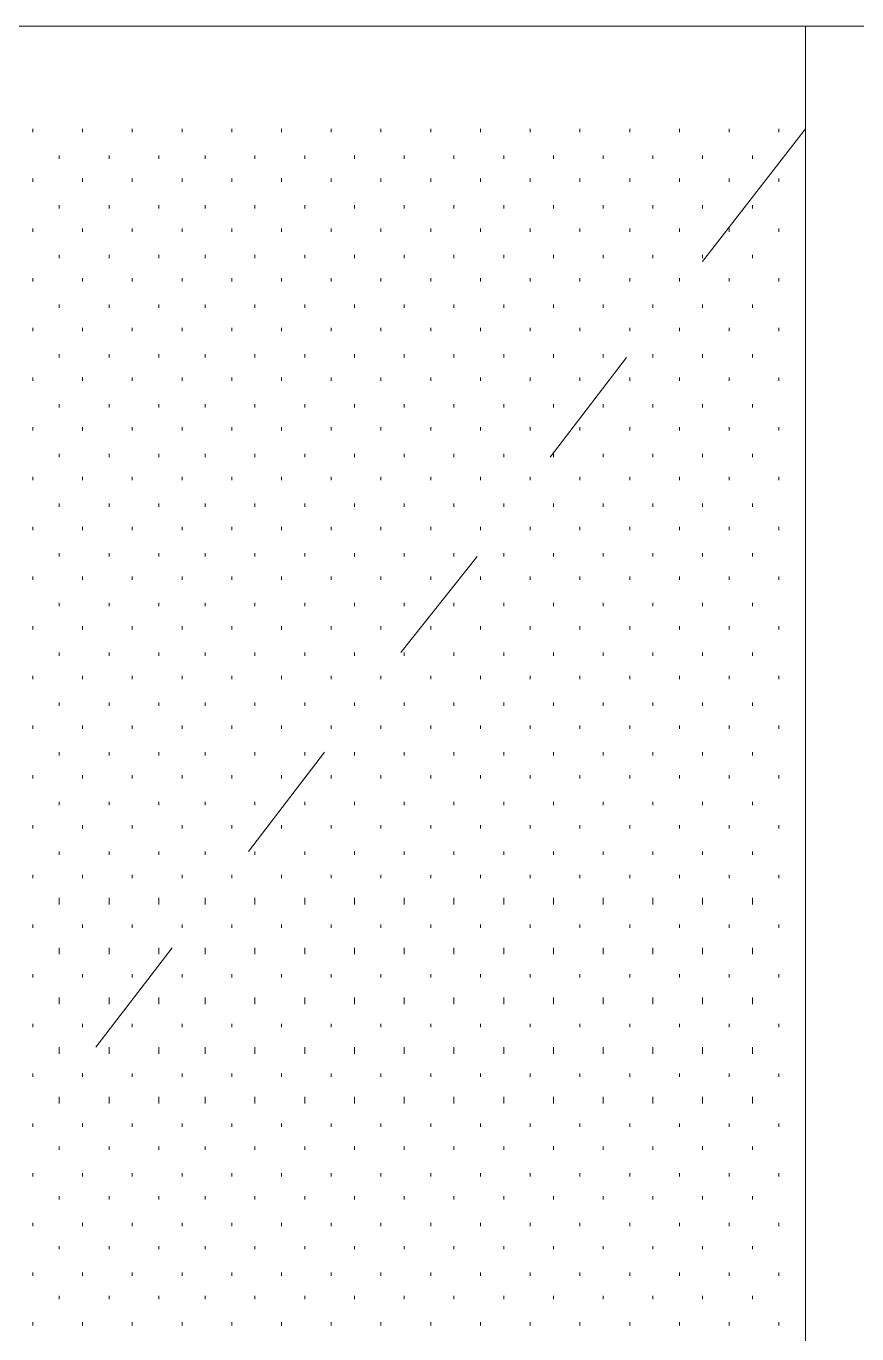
# Model space of a CAD drawing. Header units: inches. Extents: x -6061 to 13621, y -296 to 7483.
# Drawn here: x 12539.36 to 12559.42, y 734.97 to 766.56 of the extents above; entities that cross this region are included whole.
import ezdxf

# ---------------------------------------------------------------- set-up
doc = ezdxf.new("R2010")
doc.units = ezdxf.units.IN
doc.header["$MEASUREMENT"] = 0
doc.layers.get('0').update_dxf_attribs({"linetype": 'CONTINUOUS'})

msp = doc.modelspace()

# ---------------------------------------------------------------- linework, layer by layer
at = {"color": 7, "linetype": 'Continuous', "lineweight": 18, "true_color": 0x000007}
msp.add_line((12519.65709, 766.56433), (12627.4589, 766.56433), dxfattribs=at)
at = {"color": 7, "linetype": 'Continuous', "lineweight": 9, "true_color": 0x000007}
for p, q in [((12558.18062, 766.56433), (12522.1399, 766.56433)), ((12558.18062, 766.56433), (12558.18062, 764.08153)), ((12558.18062, 766.56433), (12560.66343, 766.56433)), ((12558.18062, 766.56433), (12558.18062, 670.53582)), ((12558.18062, 764.08153), (12555.69782, 760.87791)), ((12558.18062, 764.08153), (12558.18062, 670.53582)), ((12553.85574, 758.55528), (12552.01366, 756.15257)), ((12550.25166, 753.74985), (12548.40958, 751.42723)), ((12546.5675, 749.02451), (12544.72542, 746.6218)), ((12542.88334, 744.29917), (12541.04126, 741.89646))]:
    msp.add_line(p, q, dxfattribs=at)
at = {"color": 7, "linetype": 'Continuous', "lineweight": 9, "true_color": 0xffffff}
for p, q in [((12539.51954, 764.00143), (12539.51954, 764.08153)), ((12540.7209, 764.00143), (12540.7209, 764.08153)), ((12541.92225, 764.00143), (12541.92225, 764.08153)), ((12543.12361, 764.00143), (12543.12361, 764.08153)), ((12544.32497, 764.00143), (12544.32497, 764.08153)), ((12545.52633, 764.00143), (12545.52633, 764.08153)), ((12546.72768, 764.00143), (12546.72768, 764.08153)), ((12547.92904, 764.00143), (12547.92904, 764.08153)), ((12549.1304, 764.00143), (12549.1304, 764.08153)), ((12550.33176, 764.00143), (12550.33176, 764.08153)), ((12551.53311, 764.00143), (12551.53311, 764.08153)), ((12552.73447, 764.00143), (12552.73447, 764.08153)), ((12553.93583, 764.00143), (12553.93583, 764.08153)), ((12555.13719, 764.00143), (12555.13719, 764.08153)), ((12556.33854, 764.00143), (12556.33854, 764.08153)), ((12557.5399, 764.00143), (12557.5399, 764.08153)), ((12540.16026, 763.36071), (12540.16026, 763.4408)), ((12541.36162, 763.36071), (12541.36162, 763.4408)), ((12542.56298, 763.36071), (12542.56298, 763.4408)), ((12543.68424, 763.36071), (12543.68424, 763.4408)), ((12544.8856, 763.36071), (12544.8856, 763.4408)), ((12546.08696, 763.36071), (12546.08696, 763.4408)), ((12547.28832, 763.36071), (12547.28832, 763.4408)), ((12548.48967, 763.36071), (12548.48967, 763.4408)), ((12549.69103, 763.36071), (12549.69103, 763.4408)), ((12550.89239, 763.36071), (12550.89239, 763.4408)), ((12552.09375, 763.36071), (12552.09375, 763.4408)), ((12553.2951, 763.36071), (12553.2951, 763.4408)), ((12554.49646, 763.36071), (12554.49646, 763.4408)), ((12555.69782, 763.36071), (12555.69782, 763.4408)), ((12556.89918, 763.36071), (12556.89918, 763.4408)), ((12539.51954, 762.80008), (12539.51954, 762.88017)), ((12540.7209, 762.80008), (12540.7209, 762.88017)), ((12541.92225, 762.80008), (12541.92225, 762.88017)), ((12543.12361, 762.80008), (12543.12361, 762.88017)), ((12544.32497, 762.80008), (12544.32497, 762.88017)), ((12545.52633, 762.80008), (12545.52633, 762.88017)), ((12546.72768, 762.80008), (12546.72768, 762.88017)), ((12547.92904, 762.80008), (12547.92904, 762.88017)), ((12549.1304, 762.80008), (12549.1304, 762.88017)), ((12550.33176, 762.80008), (12550.33176, 762.88017)), ((12551.53311, 762.80008), (12551.53311, 762.88017)), ((12552.73447, 762.80008), (12552.73447, 762.88017)), ((12553.93583, 762.80008), (12553.93583, 762.88017)), ((12555.13719, 762.80008), (12555.13719, 762.88017)), ((12556.33854, 762.80008), (12556.33854, 762.88017)), ((12557.5399, 762.80008), (12557.5399, 762.88017)), ((12540.16026, 762.15935), (12540.16026, 762.23944)), ((12541.36162, 762.15935), (12541.36162, 762.23944)), ((12542.56298, 762.15935), (12542.56298, 762.23944)), ((12543.68424, 762.15935), (12543.68424, 762.23944)), ((12544.8856, 762.15935), (12544.8856, 762.23944)), ((12546.08696, 762.15935), (12546.08696, 762.23944)), ((12547.28832, 762.15935), (12547.28832, 762.23944)), ((12548.48967, 762.15935), (12548.48967, 762.23944)), ((12549.69103, 762.15935), (12549.69103, 762.23944)), ((12550.89239, 762.15935), (12550.89239, 762.23944)), ((12552.09375, 762.15935), (12552.09375, 762.23944)), ((12553.2951, 762.15935), (12553.2951, 762.23944)), ((12554.49646, 762.15935), (12554.49646, 762.23944)), ((12555.69782, 762.15935), (12555.69782, 762.23944)), ((12556.89918, 762.15935), (12556.89918, 762.23944)), ((12539.51954, 761.59872), (12539.51954, 761.67881)), ((12540.7209, 761.59872), (12540.7209, 761.67881)), ((12541.92225, 761.59872), (12541.92225, 761.67881)), ((12543.12361, 761.59872), (12543.12361, 761.67881)), ((12544.32497, 761.59872), (12544.32497, 761.67881)), ((12545.52633, 761.59872), (12545.52633, 761.67881)), ((12546.72768, 761.59872), (12546.72768, 761.67881)), ((12547.92904, 761.59872), (12547.92904, 761.67881)), ((12549.1304, 761.59872), (12549.1304, 761.67881)), ((12550.33176, 761.59872), (12550.33176, 761.67881)), ((12551.53311, 761.59872), (12551.53311, 761.67881)), ((12552.73447, 761.59872), (12552.73447, 761.67881)), ((12553.93583, 761.59872), (12553.93583, 761.67881)), ((12555.13719, 761.59872), (12555.13719, 761.67881)), ((12556.33854, 761.59872), (12556.33854, 761.67881)), ((12557.5399, 761.59872), (12557.5399, 761.67881)), ((12540.16026, 760.958), (12540.16026, 761.03809)), ((12541.36162, 760.958), (12541.36162, 761.03809)), ((12542.56298, 760.958), (12542.56298, 761.03809)), ((12543.68424, 760.958), (12543.68424, 761.03809)), ((12544.8856, 760.958), (12544.8856, 761.03809)), ((12546.08696, 760.958), (12546.08696, 761.03809)), ((12547.28832, 760.958), (12547.28832, 761.03809)), ((12548.48967, 760.958), (12548.48967, 761.03809)), ((12549.69103, 760.958), (12549.69103, 761.03809)), ((12550.89239, 760.958), (12550.89239, 761.03809)), ((12552.09375, 760.958), (12552.09375, 761.03809)), ((12553.2951, 760.958), (12553.2951, 761.03809)), ((12554.49646, 760.958), (12554.49646, 761.03809)), ((12555.69782, 760.958), (12555.69782, 761.03809)), ((12556.89918, 760.958), (12556.89918, 761.03809)), ((12539.51954, 760.39736), (12539.51954, 760.47745)), ((12540.7209, 760.39736), (12540.7209, 760.47745)), ((12541.92225, 760.39736), (12541.92225, 760.47745)), ((12543.12361, 760.39736), (12543.12361, 760.47745)), ((12544.32497, 760.39736), (12544.32497, 760.47745)), ((12545.52633, 760.39736), (12545.52633, 760.47745)), ((12546.72768, 760.39736), (12546.72768, 760.47745)), ((12547.92904, 760.39736), (12547.92904, 760.47745)), ((12549.1304, 760.39736), (12549.1304, 760.47745)), ((12550.33176, 760.39736), (12550.33176, 760.47745)), ((12551.53311, 760.39736), (12551.53311, 760.47745)), ((12552.73447, 760.39736), (12552.73447, 760.47745)), ((12553.93583, 760.39736), (12553.93583, 760.47745)), ((12555.13719, 760.39736), (12555.13719, 760.47745)), ((12556.33854, 760.39736), (12556.33854, 760.47745)), ((12557.5399, 760.39736), (12557.5399, 760.47745)), ((12540.16026, 759.75664), (12540.16026, 759.83673)), ((12541.36162, 759.75664), (12541.36162, 759.83673)), ((12542.56298, 759.75664), (12542.56298, 759.83673)), ((12543.68424, 759.75664), (12543.68424, 759.83673)), ((12544.8856, 759.75664), (12544.8856, 759.83673)), ((12546.08696, 759.75664), (12546.08696, 759.83673)), ((12547.28832, 759.75664), (12547.28832, 759.83673)), ((12548.48967, 759.75664), (12548.48967, 759.83673)), ((12549.69103, 759.75664), (12549.69103, 759.83673)), ((12550.89239, 759.75664), (12550.89239, 759.83673)), ((12552.09375, 759.75664), (12552.09375, 759.83673)), ((12553.2951, 759.75664), (12553.2951, 759.83673)), ((12554.49646, 759.75664), (12554.49646, 759.83673)), ((12555.69782, 759.75664), (12555.69782, 759.83673)), ((12556.89918, 759.75664), (12556.89918, 759.83673)), ((12539.51954, 759.19601), (12539.51954, 759.2761)), ((12540.7209, 759.19601), (12540.7209, 759.2761)), ((12541.92225, 759.19601), (12541.92225, 759.2761)), ((12543.12361, 759.19601), (12543.12361, 759.2761)), ((12544.32497, 759.19601), (12544.32497, 759.2761)), ((12545.52633, 759.19601), (12545.52633, 759.2761)), ((12546.72768, 759.19601), (12546.72768, 759.2761)), ((12547.92904, 759.19601), (12547.92904, 759.2761)), ((12549.1304, 759.19601), (12549.1304, 759.2761)), ((12550.33176, 759.19601), (12550.33176, 759.2761)), ((12551.53311, 759.19601), (12551.53311, 759.2761)), ((12552.73447, 759.19601), (12552.73447, 759.2761)), ((12553.93583, 759.19601), (12553.93583, 759.2761)), ((12555.13719, 759.19601), (12555.13719, 759.2761)), ((12556.33854, 759.19601), (12556.33854, 759.2761)), ((12557.5399, 759.19601), (12557.5399, 759.2761)), ((12540.16026, 758.55528), (12540.16026, 758.63537)), ((12541.36162, 758.55528), (12541.36162, 758.63537)), ((12542.56298, 758.55528), (12542.56298, 758.63537)), ((12543.68424, 758.55528), (12543.68424, 758.63537)), ((12544.8856, 758.55528), (12544.8856, 758.63537)), ((12546.08696, 758.55528), (12546.08696, 758.63537)), ((12547.28832, 758.55528), (12547.28832, 758.63537)), ((12548.48967, 758.55528), (12548.48967, 758.63537)), ((12549.69103, 758.55528), (12549.69103, 758.63537)), ((12550.89239, 758.55528), (12550.89239, 758.63537)), ((12552.09375, 758.55528), (12552.09375, 758.63537)), ((12553.2951, 758.55528), (12553.2951, 758.63537)), ((12554.49646, 758.55528), (12554.49646, 758.63537)), ((12555.69782, 758.55528), (12555.69782, 758.63537)), ((12556.89918, 758.55528), (12556.89918, 758.63537)), ((12539.51954, 757.99465), (12539.51954, 758.07474)), ((12540.7209, 757.99465), (12540.7209, 758.07474)), ((12541.92225, 757.99465), (12541.92225, 758.07474)), ((12543.12361, 757.99465), (12543.12361, 758.07474)), ((12544.32497, 757.99465), (12544.32497, 758.07474)), ((12545.52633, 757.99465), (12545.52633, 758.07474)), ((12546.72768, 757.99465), (12546.72768, 758.07474)), ((12547.92904, 757.99465), (12547.92904, 758.07474)), ((12549.1304, 757.99465), (12549.1304, 758.07474)), ((12550.33176, 757.99465), (12550.33176, 758.07474)), ((12551.53311, 757.99465), (12551.53311, 758.07474)), ((12552.73447, 757.99465), (12552.73447, 758.07474)), ((12553.93583, 757.99465), (12553.93583, 758.07474)), ((12555.13719, 757.99465), (12555.13719, 758.07474)), ((12556.33854, 757.99465), (12556.33854, 758.07474)), ((12557.5399, 757.99465), (12557.5399, 758.07474)), ((12540.16026, 757.35392), (12540.16026, 757.43401)), ((12541.36162, 757.35392), (12541.36162, 757.43401)), ((12542.56298, 757.35392), (12542.56298, 757.43401)), ((12543.68424, 757.35392), (12543.68424, 757.43401)), ((12544.8856, 757.35392), (12544.8856, 757.43401)), ((12546.08696, 757.35392), (12546.08696, 757.43401)), ((12547.28832, 757.35392), (12547.28832, 757.43401)), ((12548.48967, 757.35392), (12548.48967, 757.43401)), ((12549.69103, 757.35392), (12549.69103, 757.43401)), ((12550.89239, 757.35392), (12550.89239, 757.43401)), ((12552.09375, 757.35392), (12552.09375, 757.43401)), ((12553.2951, 757.35392), (12553.2951, 757.43401)), ((12554.49646, 757.35392), (12554.49646, 757.43401)), ((12555.69782, 757.35392), (12555.69782, 757.43401)), ((12556.89918, 757.35392), (12556.89918, 757.43401)), ((12539.51954, 756.79329), (12539.51954, 756.87338)), ((12540.7209, 756.79329), (12540.7209, 756.87338)), ((12541.92225, 756.79329), (12541.92225, 756.87338)), ((12543.12361, 756.79329), (12543.12361, 756.87338)), ((12544.32497, 756.79329), (12544.32497, 756.87338)), ((12545.52633, 756.79329), (12545.52633, 756.87338)), ((12546.72768, 756.79329), (12546.72768, 756.87338)), ((12547.92904, 756.79329), (12547.92904, 756.87338)), ((12549.1304, 756.79329), (12549.1304, 756.87338)), ((12550.33176, 756.79329), (12550.33176, 756.87338)), ((12551.53311, 756.79329), (12551.53311, 756.87338)), ((12552.73447, 756.79329), (12552.73447, 756.87338)), ((12553.93583, 756.79329), (12553.93583, 756.87338)), ((12555.13719, 756.79329), (12555.13719, 756.87338)), ((12556.33854, 756.79329), (12556.33854, 756.87338)), ((12557.5399, 756.79329), (12557.5399, 756.87338)), ((12540.16026, 756.15257), (12540.16026, 756.23266)), ((12541.36162, 756.15257), (12541.36162, 756.23266)), ((12542.56298, 756.15257), (12542.56298, 756.23266)), ((12543.68424, 756.15257), (12543.68424, 756.23266)), ((12544.8856, 756.15257), (12544.8856, 756.23266)), ((12546.08696, 756.15257), (12546.08696, 756.23266)), ((12547.28832, 756.15257), (12547.28832, 756.23266)), ((12548.48967, 756.15257), (12548.48967, 756.23266)), ((12549.69103, 756.15257), (12549.69103, 756.23266)), ((12550.89239, 756.15257), (12550.89239, 756.23266)), ((12552.09375, 756.15257), (12552.09375, 756.23266)), ((12553.2951, 756.15257), (12553.2951, 756.23266)), ((12554.49646, 756.15257), (12554.49646, 756.23266)), ((12555.69782, 756.15257), (12555.69782, 756.23266)), ((12556.89918, 756.15257), (12556.89918, 756.23266)), ((12539.51954, 755.59193), (12539.51954, 755.67202)), ((12540.7209, 755.59193), (12540.7209, 755.67202)), ((12541.92225, 755.59193), (12541.92225, 755.67202)), ((12543.12361, 755.59193), (12543.12361, 755.67202)), ((12544.32497, 755.59193), (12544.32497, 755.67202)), ((12545.52633, 755.59193), (12545.52633, 755.67202)), ((12546.72768, 755.59193), (12546.72768, 755.67202)), ((12547.92904, 755.59193), (12547.92904, 755.67202)), ((12549.1304, 755.59193), (12549.1304, 755.67202)), ((12550.33176, 755.59193), (12550.33176, 755.67202)), ((12551.53311, 755.59193), (12551.53311, 755.67202)), ((12552.73447, 755.59193), (12552.73447, 755.67202)), ((12553.93583, 755.59193), (12553.93583, 755.67202)), ((12555.13719, 755.59193), (12555.13719, 755.67202)), ((12556.33854, 755.59193), (12556.33854, 755.67202)), ((12557.5399, 755.59193), (12557.5399, 755.67202)), ((12540.16026, 754.95121), (12540.16026, 755.0313)), ((12541.36162, 754.95121), (12541.36162, 755.0313)), ((12542.56298, 754.95121), (12542.56298, 755.0313)), ((12543.68424, 754.95121), (12543.68424, 755.0313)), ((12544.8856, 754.95121), (12544.8856, 755.0313)), ((12546.08696, 754.95121), (12546.08696, 755.0313)), ((12547.28832, 754.95121), (12547.28832, 755.0313)), ((12548.48967, 754.95121), (12548.48967, 755.0313)), ((12549.69103, 754.95121), (12549.69103, 755.0313)), ((12550.89239, 754.95121), (12550.89239, 755.0313)), ((12552.09375, 754.95121), (12552.09375, 755.0313)), ((12553.2951, 754.95121), (12553.2951, 755.0313)), ((12554.49646, 754.95121), (12554.49646, 755.0313)), ((12555.69782, 754.95121), (12555.69782, 755.0313)), ((12556.89918, 754.95121), (12556.89918, 755.0313)), ((12539.51954, 754.39058), (12539.51954, 754.47067)), ((12540.7209, 754.39058), (12540.7209, 754.47067)), ((12541.92225, 754.39058), (12541.92225, 754.47067)), ((12543.12361, 754.39058), (12543.12361, 754.47067)), ((12544.32497, 754.39058), (12544.32497, 754.47067)), ((12545.52633, 754.39058), (12545.52633, 754.47067)), ((12546.72768, 754.39058), (12546.72768, 754.47067)), ((12547.92904, 754.39058), (12547.92904, 754.47067)), ((12549.1304, 754.39058), (12549.1304, 754.47067)), ((12550.33176, 754.39058), (12550.33176, 754.47067)), ((12551.53311, 754.39058), (12551.53311, 754.47067)), ((12552.73447, 754.39058), (12552.73447, 754.47067)), ((12553.93583, 754.39058), (12553.93583, 754.47067)), ((12555.13719, 754.39058), (12555.13719, 754.47067)), ((12556.33854, 754.39058), (12556.33854, 754.47067)), ((12557.5399, 754.39058), (12557.5399, 754.47067)), ((12540.16026, 753.74985), (12540.16026, 753.82994)), ((12541.36162, 753.74985), (12541.36162, 753.82994)), ((12542.56298, 753.74985), (12542.56298, 753.82994)), ((12543.68424, 753.74985), (12543.68424, 753.82994)), ((12544.8856, 753.74985), (12544.8856, 753.82994)), ((12546.08696, 753.74985), (12546.08696, 753.82994)), ((12547.28832, 753.74985), (12547.28832, 753.82994)), ((12548.48967, 753.74985), (12548.48967, 753.82994)), ((12549.69103, 753.74985), (12549.69103, 753.82994)), ((12550.89239, 753.74985), (12550.89239, 753.82994)), ((12552.09375, 753.74985), (12552.09375, 753.82994)), ((12553.2951, 753.74985), (12553.2951, 753.82994)), ((12554.49646, 753.74985), (12554.49646, 753.82994)), ((12555.69782, 753.74985), (12555.69782, 753.82994)), ((12556.89918, 753.74985), (12556.89918, 753.82994)), ((12539.51954, 753.18922), (12539.51954, 753.26931)), ((12540.7209, 753.18922), (12540.7209, 753.26931)), ((12541.92225, 753.18922), (12541.92225, 753.26931)), ((12543.12361, 753.18922), (12543.12361, 753.26931)), ((12544.32497, 753.18922), (12544.32497, 753.26931)), ((12545.52633, 753.18922), (12545.52633, 753.26931)), ((12546.72768, 753.18922), (12546.72768, 753.26931)), ((12547.92904, 753.18922), (12547.92904, 753.26931)), ((12549.1304, 753.18922), (12549.1304, 753.26931)), ((12550.33176, 753.18922), (12550.33176, 753.26931)), ((12551.53311, 753.18922), (12551.53311, 753.26931)), ((12552.73447, 753.18922), (12552.73447, 753.26931)), ((12553.93583, 753.18922), (12553.93583, 753.26931)), ((12555.13719, 753.18922), (12555.13719, 753.26931)), ((12556.33854, 753.18922), (12556.33854, 753.26931)), ((12557.5399, 753.18922), (12557.5399, 753.26931)), ((12540.16026, 752.54849), (12540.16026, 752.62858)), ((12541.36162, 752.54849), (12541.36162, 752.62858)), ((12542.56298, 752.54849), (12542.56298, 752.62858)), ((12543.68424, 752.54849), (12543.68424, 752.62858)), ((12544.8856, 752.54849), (12544.8856, 752.62858)), ((12546.08696, 752.54849), (12546.08696, 752.62858)), ((12547.28832, 752.54849), (12547.28832, 752.62858)), ((12548.48967, 752.54849), (12548.48967, 752.62858)), ((12549.69103, 752.54849), (12549.69103, 752.62858)), ((12550.89239, 752.54849), (12550.89239, 752.62858)), ((12552.09375, 752.54849), (12552.09375, 752.62858)), ((12553.2951, 752.54849), (12553.2951, 752.62858)), ((12554.49646, 752.54849), (12554.49646, 752.62858)), ((12555.69782, 752.54849), (12555.69782, 752.62858)), ((12556.89918, 752.54849), (12556.89918, 752.62858)), ((12539.51954, 751.98786), (12539.51954, 752.06795)), ((12540.7209, 751.98786), (12540.7209, 752.06795)), ((12541.92225, 751.98786), (12541.92225, 752.06795)), ((12543.12361, 751.98786), (12543.12361, 752.06795)), ((12544.32497, 751.98786), (12544.32497, 752.06795)), ((12545.52633, 751.98786), (12545.52633, 752.06795)), ((12546.72768, 751.98786), (12546.72768, 752.06795)), ((12547.92904, 751.98786), (12547.92904, 752.06795)), ((12549.1304, 751.98786), (12549.1304, 752.06795)), ((12550.33176, 751.98786), (12550.33176, 752.06795)), ((12551.53311, 751.98786), (12551.53311, 752.06795)), ((12552.73447, 751.98786), (12552.73447, 752.06795)), ((12553.93583, 751.98786), (12553.93583, 752.06795)), ((12555.13719, 751.98786), (12555.13719, 752.06795)), ((12556.33854, 751.98786), (12556.33854, 752.06795)), ((12557.5399, 751.98786), (12557.5399, 752.06795)), ((12540.16026, 751.34714), (12540.16026, 751.42723)), ((12541.36162, 751.34714), (12541.36162, 751.42723)), ((12542.56298, 751.34714), (12542.56298, 751.42723)), ((12543.68424, 751.34714), (12543.68424, 751.42723)), ((12544.8856, 751.34714), (12544.8856, 751.42723)), ((12546.08696, 751.34714), (12546.08696, 751.42723)), ((12547.28832, 751.34714), (12547.28832, 751.42723)), ((12548.48967, 751.34714), (12548.48967, 751.42723)), ((12549.69103, 751.34714), (12549.69103, 751.42723)), ((12550.89239, 751.34714), (12550.89239, 751.42723)), ((12552.09375, 751.34714), (12552.09375, 751.42723)), ((12553.2951, 751.34714), (12553.2951, 751.42723)), ((12554.49646, 751.34714), (12554.49646, 751.42723)), ((12555.69782, 751.34714), (12555.69782, 751.42723)), ((12556.89918, 751.34714), (12556.89918, 751.42723)), ((12539.51954, 750.7865), (12539.51954, 750.86659)), ((12540.7209, 750.7865), (12540.7209, 750.86659)), ((12541.92225, 750.7865), (12541.92225, 750.86659)), ((12543.12361, 750.7865), (12543.12361, 750.86659)), ((12544.32497, 750.7865), (12544.32497, 750.86659)), ((12545.52633, 750.7865), (12545.52633, 750.86659)), ((12546.72768, 750.7865), (12546.72768, 750.86659)), ((12547.92904, 750.7865), (12547.92904, 750.86659)), ((12549.1304, 750.7865), (12549.1304, 750.86659)), ((12550.33176, 750.7865), (12550.33176, 750.86659)), ((12551.53311, 750.7865), (12551.53311, 750.86659)), ((12552.73447, 750.7865), (12552.73447, 750.86659)), ((12553.93583, 750.7865), (12553.93583, 750.86659)), ((12555.13719, 750.7865), (12555.13719, 750.86659)), ((12556.33854, 750.7865), (12556.33854, 750.86659)), ((12557.5399, 750.7865), (12557.5399, 750.86659)), ((12540.16026, 750.14578), (12540.16026, 750.22587)), ((12541.36162, 750.14578), (12541.36162, 750.22587)), ((12542.56298, 750.14578), (12542.56298, 750.22587)), ((12543.68424, 750.14578), (12543.68424, 750.22587)), ((12544.8856, 750.14578), (12544.8856, 750.22587)), ((12546.08696, 750.14578), (12546.08696, 750.22587)), ((12547.28832, 750.14578), (12547.28832, 750.22587)), ((12548.48967, 750.14578), (12548.48967, 750.22587)), ((12549.69103, 750.14578), (12549.69103, 750.22587)), ((12550.89239, 750.14578), (12550.89239, 750.22587)), ((12552.09375, 750.14578), (12552.09375, 750.22587)), ((12553.2951, 750.14578), (12553.2951, 750.22587)), ((12554.49646, 750.14578), (12554.49646, 750.22587)), ((12555.69782, 750.14578), (12555.69782, 750.22587)), ((12556.89918, 750.14578), (12556.89918, 750.22587)), ((12539.51954, 749.58515), (12539.51954, 749.66524)), ((12540.7209, 749.58515), (12540.7209, 749.66524)), ((12541.92225, 749.58515), (12541.92225, 749.66524)), ((12543.12361, 749.58515), (12543.12361, 749.66524)), ((12544.32497, 749.58515), (12544.32497, 749.66524)), ((12545.52633, 749.58515), (12545.52633, 749.66524)), ((12546.72768, 749.58515), (12546.72768, 749.66524)), ((12547.92904, 749.58515), (12547.92904, 749.66524)), ((12549.1304, 749.58515), (12549.1304, 749.66524)), ((12550.33176, 749.58515), (12550.33176, 749.66524)), ((12551.53311, 749.58515), (12551.53311, 749.66524)), ((12552.73447, 749.58515), (12552.73447, 749.66524)), ((12553.93583, 749.58515), (12553.93583, 749.66524)), ((12555.13719, 749.58515), (12555.13719, 749.66524)), ((12556.33854, 749.58515), (12556.33854, 749.66524)), ((12557.5399, 749.58515), (12557.5399, 749.66524)), ((12540.16026, 748.94442), (12540.16026, 749.02451)), ((12541.36162, 748.94442), (12541.36162, 749.02451)), ((12542.56298, 748.94442), (12542.56298, 749.02451)), ((12543.68424, 748.94442), (12543.68424, 749.02451)), ((12544.8856, 748.94442), (12544.8856, 749.02451)), ((12546.08696, 748.94442), (12546.08696, 749.02451)), ((12547.28832, 748.94442), (12547.28832, 749.02451)), ((12548.48967, 748.94442), (12548.48967, 749.02451)), ((12549.69103, 748.94442), (12549.69103, 749.02451)), ((12550.89239, 748.94442), (12550.89239, 749.02451)), ((12552.09375, 748.94442), (12552.09375, 749.02451)), ((12553.2951, 748.94442), (12553.2951, 749.02451)), ((12554.49646, 748.94442), (12554.49646, 749.02451)), ((12555.69782, 748.94442), (12555.69782, 749.02451)), ((12556.89918, 748.94442), (12556.89918, 749.02451)), ((12539.51954, 748.38379), (12539.51954, 748.46388)), ((12540.7209, 748.38379), (12540.7209, 748.46388)), ((12541.92225, 748.38379), (12541.92225, 748.46388)), ((12543.12361, 748.38379), (12543.12361, 748.46388)), ((12544.32497, 748.38379), (12544.32497, 748.46388)), ((12545.52633, 748.38379), (12545.52633, 748.46388)), ((12546.72768, 748.38379), (12546.72768, 748.46388)), ((12547.92904, 748.38379), (12547.92904, 748.46388)), ((12549.1304, 748.38379), (12549.1304, 748.46388)), ((12550.33176, 748.38379), (12550.33176, 748.46388)), ((12551.53311, 748.38379), (12551.53311, 748.46388)), ((12552.73447, 748.38379), (12552.73447, 748.46388)), ((12553.93583, 748.38379), (12553.93583, 748.46388)), ((12555.13719, 748.38379), (12555.13719, 748.46388)), ((12556.33854, 748.38379), (12556.33854, 748.46388)), ((12557.5399, 748.38379), (12557.5399, 748.46388)), ((12540.16026, 747.74306), (12540.16026, 747.82315)), ((12541.36162, 747.74306), (12541.36162, 747.82315)), ((12542.56298, 747.74306), (12542.56298, 747.82315)), ((12543.68424, 747.74306), (12543.68424, 747.82315)), ((12544.8856, 747.74306), (12544.8856, 747.82315)), ((12546.08696, 747.74306), (12546.08696, 747.82315)), ((12547.28832, 747.74306), (12547.28832, 747.82315)), ((12548.48967, 747.74306), (12548.48967, 747.82315)), ((12549.69103, 747.74306), (12549.69103, 747.82315)), ((12550.89239, 747.74306), (12550.89239, 747.82315)), ((12552.09375, 747.74306), (12552.09375, 747.82315)), ((12553.2951, 747.74306), (12553.2951, 747.82315)), ((12554.49646, 747.74306), (12554.49646, 747.82315)), ((12555.69782, 747.74306), (12555.69782, 747.82315)), ((12556.89918, 747.74306), (12556.89918, 747.82315)), ((12539.51954, 747.18243), (12539.51954, 747.26252)), ((12540.7209, 747.18243), (12540.7209, 747.26252)), ((12541.92225, 747.18243), (12541.92225, 747.26252)), ((12543.12361, 747.18243), (12543.12361, 747.26252)), ((12544.32497, 747.18243), (12544.32497, 747.26252)), ((12545.52633, 747.18243), (12545.52633, 747.26252)), ((12546.72768, 747.18243), (12546.72768, 747.26252)), ((12547.92904, 747.18243), (12547.92904, 747.26252)), ((12549.1304, 747.18243), (12549.1304, 747.26252)), ((12550.33176, 747.18243), (12550.33176, 747.26252)), ((12551.53311, 747.18243), (12551.53311, 747.26252)), ((12552.73447, 747.18243), (12552.73447, 747.26252)), ((12553.93583, 747.18243), (12553.93583, 747.26252)), ((12555.13719, 747.18243), (12555.13719, 747.26252)), ((12556.33854, 747.18243), (12556.33854, 747.26252)), ((12557.5399, 747.18243), (12557.5399, 747.26252)), ((12540.16026, 746.54171), (12540.16026, 746.6218)), ((12541.36162, 746.54171), (12541.36162, 746.6218)), ((12542.56298, 746.54171), (12542.56298, 746.6218)), ((12543.68424, 746.54171), (12543.68424, 746.6218)), ((12544.8856, 746.54171), (12544.8856, 746.6218)), ((12546.08696, 746.54171), (12546.08696, 746.6218)), ((12547.28832, 746.54171), (12547.28832, 746.6218)), ((12548.48967, 746.54171), (12548.48967, 746.6218)), ((12549.69103, 746.54171), (12549.69103, 746.6218)), ((12550.89239, 746.54171), (12550.89239, 746.6218)), ((12552.09375, 746.54171), (12552.09375, 746.6218)), ((12553.2951, 746.54171), (12553.2951, 746.6218)), ((12554.49646, 746.54171), (12554.49646, 746.6218)), ((12555.69782, 746.54171), (12555.69782, 746.6218)), ((12556.89918, 746.54171), (12556.89918, 746.6218)), ((12539.51954, 745.98107), (12539.51954, 746.06116)), ((12540.7209, 745.98107), (12540.7209, 746.06116)), ((12541.92225, 745.98107), (12541.92225, 746.06116)), ((12543.12361, 745.98107), (12543.12361, 746.06116)), ((12544.32497, 745.98107), (12544.32497, 746.06116)), ((12545.52633, 745.98107), (12545.52633, 746.06116)), ((12546.72768, 745.98107), (12546.72768, 746.06116)), ((12547.92904, 745.98107), (12547.92904, 746.06116)), ((12549.1304, 745.98107), (12549.1304, 746.06116)), ((12550.33176, 745.98107), (12550.33176, 746.06116)), ((12551.53311, 745.98107), (12551.53311, 746.06116)), ((12552.73447, 745.98107), (12552.73447, 746.06116)), ((12553.93583, 745.98107), (12553.93583, 746.06116)), ((12555.13719, 745.98107), (12555.13719, 746.06116)), ((12556.33854, 745.98107), (12556.33854, 746.06116)), ((12557.5399, 745.98107), (12557.5399, 746.06116)), ((12540.16026, 745.34035), (12540.16026, 745.50053)), ((12541.36162, 745.34035), (12541.36162, 745.50053)), ((12542.56298, 745.34035), (12542.56298, 745.50053)), ((12543.68424, 745.34035), (12543.68424, 745.50053)), ((12544.8856, 745.34035), (12544.8856, 745.50053)), ((12546.08696, 745.34035), (12546.08696, 745.50053)), ((12547.28832, 745.34035), (12547.28832, 745.50053)), ((12548.48967, 745.34035), (12548.48967, 745.50053)), ((12549.69103, 745.34035), (12549.69103, 745.50053)), ((12550.89239, 745.34035), (12550.89239, 745.50053)), ((12552.09375, 745.34035), (12552.09375, 745.50053)), ((12553.2951, 745.34035), (12553.2951, 745.50053)), ((12554.49646, 745.34035), (12554.49646, 745.50053)), ((12555.69782, 745.34035), (12555.69782, 745.50053)), ((12556.89918, 745.34035), (12556.89918, 745.50053)), ((12539.51954, 744.77972), (12539.51954, 744.85981)), ((12540.7209, 744.77972), (12540.7209, 744.85981)), ((12541.92225, 744.77972), (12541.92225, 744.85981)), ((12543.12361, 744.77972), (12543.12361, 744.85981)), ((12544.32497, 744.77972), (12544.32497, 744.85981)), ((12545.52633, 744.77972), (12545.52633, 744.85981)), ((12546.72768, 744.77972), (12546.72768, 744.85981)), ((12547.92904, 744.77972), (12547.92904, 744.85981)), ((12549.1304, 744.77972), (12549.1304, 744.85981)), ((12550.33176, 744.77972), (12550.33176, 744.85981)), ((12551.53311, 744.77972), (12551.53311, 744.85981)), ((12552.73447, 744.77972), (12552.73447, 744.85981)), ((12553.93583, 744.77972), (12553.93583, 744.85981)), ((12555.13719, 744.77972), (12555.13719, 744.85981)), ((12556.33854, 744.77972), (12556.33854, 744.85981)), ((12557.5399, 744.77972), (12557.5399, 744.85981)), ((12540.16026, 744.13899), (12540.16026, 744.29917)), ((12541.36162, 744.13899), (12541.36162, 744.29917)), ((12542.56298, 744.13899), (12542.56298, 744.29917)), ((12543.68424, 744.13899), (12543.68424, 744.29917)), ((12544.8856, 744.13899), (12544.8856, 744.29917)), ((12546.08696, 744.13899), (12546.08696, 744.29917)), ((12547.28832, 744.13899), (12547.28832, 744.29917)), ((12548.48967, 744.13899), (12548.48967, 744.29917)), ((12549.69103, 744.13899), (12549.69103, 744.29917)), ((12550.89239, 744.13899), (12550.89239, 744.29917)), ((12552.09375, 744.13899), (12552.09375, 744.29917)), ((12553.2951, 744.13899), (12553.2951, 744.29917)), ((12554.49646, 744.13899), (12554.49646, 744.29917)), ((12555.69782, 744.13899), (12555.69782, 744.29917)), ((12556.89918, 744.13899), (12556.89918, 744.29917)), ((12539.51954, 743.57836), (12539.51954, 743.65845)), ((12540.7209, 743.57836), (12540.7209, 743.65845)), ((12541.92225, 743.57836), (12541.92225, 743.65845)), ((12543.12361, 743.57836), (12543.12361, 743.65845)), ((12544.32497, 743.57836), (12544.32497, 743.65845)), ((12545.52633, 743.57836), (12545.52633, 743.65845)), ((12546.72768, 743.57836), (12546.72768, 743.65845)), ((12547.92904, 743.57836), (12547.92904, 743.65845)), ((12549.1304, 743.57836), (12549.1304, 743.65845)), ((12550.33176, 743.57836), (12550.33176, 743.65845)), ((12551.53311, 743.57836), (12551.53311, 743.65845)), ((12552.73447, 743.57836), (12552.73447, 743.65845)), ((12553.93583, 743.57836), (12553.93583, 743.65845)), ((12555.13719, 743.57836), (12555.13719, 743.65845)), ((12556.33854, 743.57836), (12556.33854, 743.65845)), ((12557.5399, 743.57836), (12557.5399, 743.65845)), ((12540.16026, 742.93763), (12540.16026, 743.09781)), ((12541.36162, 742.93763), (12541.36162, 743.09781)), ((12542.56298, 742.93763), (12542.56298, 743.09781)), ((12543.68424, 742.93763), (12543.68424, 743.09781)), ((12544.8856, 742.93763), (12544.8856, 743.09781)), ((12546.08696, 742.93763), (12546.08696, 743.09781)), ((12547.28832, 742.93763), (12547.28832, 743.09781)), ((12548.48967, 742.93763), (12548.48967, 743.09781)), ((12549.69103, 742.93763), (12549.69103, 743.09781)), ((12550.89239, 742.93763), (12550.89239, 743.09781)), ((12552.09375, 742.93763), (12552.09375, 743.09781)), ((12553.2951, 742.93763), (12553.2951, 743.09781)), ((12554.49646, 742.93763), (12554.49646, 743.09781)), ((12555.69782, 742.93763), (12555.69782, 743.09781)), ((12556.89918, 742.93763), (12556.89918, 743.09781)), ((12539.51954, 742.377), (12539.51954, 742.45709)), ((12540.7209, 742.377), (12540.7209, 742.45709)), ((12541.92225, 742.377), (12541.92225, 742.45709)), ((12543.12361, 742.377), (12543.12361, 742.45709)), ((12544.32497, 742.377), (12544.32497, 742.45709)), ((12545.52633, 742.377), (12545.52633, 742.45709)), ((12546.72768, 742.377), (12546.72768, 742.45709)), ((12547.92904, 742.377), (12547.92904, 742.45709)), ((12549.1304, 742.377), (12549.1304, 742.45709)), ((12550.33176, 742.377), (12550.33176, 742.45709)), ((12551.53311, 742.377), (12551.53311, 742.45709)), ((12552.73447, 742.377), (12552.73447, 742.45709)), ((12553.93583, 742.377), (12553.93583, 742.45709)), ((12555.13719, 742.377), (12555.13719, 742.45709)), ((12556.33854, 742.377), (12556.33854, 742.45709)), ((12557.5399, 742.377), (12557.5399, 742.45709)), ((12540.16026, 741.73628), (12540.16026, 741.89646)), ((12541.36162, 741.73628), (12541.36162, 741.89646)), ((12542.56298, 741.73628), (12542.56298, 741.89646)), ((12543.68424, 741.73628), (12543.68424, 741.89646)), ((12544.8856, 741.73628), (12544.8856, 741.89646)), ((12546.08696, 741.73628), (12546.08696, 741.89646)), ((12547.28832, 741.73628), (12547.28832, 741.89646)), ((12548.48967, 741.73628), (12548.48967, 741.89646)), ((12549.69103, 741.73628), (12549.69103, 741.89646)), ((12550.89239, 741.73628), (12550.89239, 741.89646)), ((12552.09375, 741.73628), (12552.09375, 741.89646)), ((12553.2951, 741.73628), (12553.2951, 741.89646)), ((12554.49646, 741.73628), (12554.49646, 741.89646)), ((12555.69782, 741.73628), (12555.69782, 741.89646)), ((12556.89918, 741.73628), (12556.89918, 741.89646)), ((12539.51954, 741.17564), (12539.51954, 741.25573)), ((12540.7209, 741.17564), (12540.7209, 741.25573)), ((12541.92225, 741.17564), (12541.92225, 741.25573)), ((12543.12361, 741.17564), (12543.12361, 741.25573)), ((12544.32497, 741.17564), (12544.32497, 741.25573)), ((12545.52633, 741.17564), (12545.52633, 741.25573)), ((12546.72768, 741.17564), (12546.72768, 741.25573)), ((12547.92904, 741.17564), (12547.92904, 741.25573)), ((12549.1304, 741.17564), (12549.1304, 741.25573)), ((12550.33176, 741.17564), (12550.33176, 741.25573)), ((12551.53311, 741.17564), (12551.53311, 741.25573)), ((12552.73447, 741.17564), (12552.73447, 741.25573)), ((12553.93583, 741.17564), (12553.93583, 741.25573)), ((12555.13719, 741.17564), (12555.13719, 741.25573)), ((12556.33854, 741.17564), (12556.33854, 741.25573)), ((12557.5399, 741.17564), (12557.5399, 741.25573)), ((12540.16026, 740.53492), (12540.16026, 740.6951)), ((12541.36162, 740.53492), (12541.36162, 740.6951)), ((12542.56298, 740.53492), (12542.56298, 740.6951)), ((12543.68424, 740.53492), (12543.68424, 740.6951)), ((12544.8856, 740.53492), (12544.8856, 740.6951)), ((12546.08696, 740.53492), (12546.08696, 740.6951)), ((12547.28832, 740.53492), (12547.28832, 740.6951)), ((12548.48967, 740.53492), (12548.48967, 740.6951)), ((12549.69103, 740.53492), (12549.69103, 740.6951)), ((12550.89239, 740.53492), (12550.89239, 740.6951)), ((12552.09375, 740.53492), (12552.09375, 740.6951)), ((12553.2951, 740.53492), (12553.2951, 740.6951)), ((12554.49646, 740.53492), (12554.49646, 740.6951)), ((12555.69782, 740.53492), (12555.69782, 740.6951)), ((12556.89918, 740.53492), (12556.89918, 740.6951)), ((12539.51954, 739.97429), (12539.51954, 740.05438)), ((12540.7209, 739.97429), (12540.7209, 740.05438)), ((12541.92225, 739.97429), (12541.92225, 740.05438)), ((12543.12361, 739.97429), (12543.12361, 740.05438)), ((12544.32497, 739.97429), (12544.32497, 740.05438)), ((12545.52633, 739.97429), (12545.52633, 740.05438)), ((12546.72768, 739.97429), (12546.72768, 740.05438)), ((12547.92904, 739.97429), (12547.92904, 740.05438)), ((12549.1304, 739.97429), (12549.1304, 740.05438)), ((12550.33176, 739.97429), (12550.33176, 740.05438)), ((12551.53311, 739.97429), (12551.53311, 740.05438)), ((12552.73447, 739.97429), (12552.73447, 740.05438)), ((12553.93583, 739.97429), (12553.93583, 740.05438)), ((12555.13719, 739.97429), (12555.13719, 740.05438)), ((12556.33854, 739.97429), (12556.33854, 740.05438)), ((12557.5399, 739.97429), (12557.5399, 740.05438)), ((12540.16026, 739.41365), (12540.16026, 739.49374)), ((12541.36162, 739.41365), (12541.36162, 739.49374)), ((12542.56298, 739.41365), (12542.56298, 739.49374)), ((12543.68424, 739.41365), (12543.68424, 739.49374)), ((12544.8856, 739.41365), (12544.8856, 739.49374)), ((12546.08696, 739.41365), (12546.08696, 739.49374)), ((12547.28832, 739.41365), (12547.28832, 739.49374)), ((12548.48967, 739.41365), (12548.48967, 739.49374)), ((12549.69103, 739.41365), (12549.69103, 739.49374)), ((12550.89239, 739.41365), (12550.89239, 739.49374)), ((12552.09375, 739.41365), (12552.09375, 739.49374)), ((12553.2951, 739.41365), (12553.2951, 739.49374)), ((12554.49646, 739.41365), (12554.49646, 739.49374)), ((12555.69782, 739.41365), (12555.69782, 739.49374)), ((12556.89918, 739.41365), (12556.89918, 739.49374)), ((12539.51954, 738.77293), (12539.51954, 738.85302)), ((12540.7209, 738.77293), (12540.7209, 738.85302)), ((12541.92225, 738.77293), (12541.92225, 738.85302)), ((12543.12361, 738.77293), (12543.12361, 738.85302)), ((12544.32497, 738.77293), (12544.32497, 738.85302)), ((12545.52633, 738.77293), (12545.52633, 738.85302)), ((12546.72768, 738.77293), (12546.72768, 738.85302)), ((12547.92904, 738.77293), (12547.92904, 738.85302)), ((12549.1304, 738.77293), (12549.1304, 738.85302)), ((12550.33176, 738.77293), (12550.33176, 738.85302)), ((12551.53311, 738.77293), (12551.53311, 738.85302)), ((12552.73447, 738.77293), (12552.73447, 738.85302)), ((12553.93583, 738.77293), (12553.93583, 738.85302)), ((12555.13719, 738.77293), (12555.13719, 738.85302)), ((12556.33854, 738.77293), (12556.33854, 738.85302)), ((12557.5399, 738.77293), (12557.5399, 738.85302)), ((12540.16026, 738.21229), (12540.16026, 738.29239)), ((12541.36162, 738.21229), (12541.36162, 738.29239)), ((12542.56298, 738.21229), (12542.56298, 738.29239)), ((12543.68424, 738.21229), (12543.68424, 738.29239)), ((12544.8856, 738.21229), (12544.8856, 738.29239)), ((12546.08696, 738.21229), (12546.08696, 738.29239)), ((12547.28832, 738.21229), (12547.28832, 738.29239)), ((12548.48967, 738.21229), (12548.48967, 738.29239)), ((12549.69103, 738.21229), (12549.69103, 738.29239)), ((12550.89239, 738.21229), (12550.89239, 738.29239)), ((12552.09375, 738.21229), (12552.09375, 738.29239)), ((12553.2951, 738.21229), (12553.2951, 738.29239)), ((12554.49646, 738.21229), (12554.49646, 738.29239)), ((12555.69782, 738.21229), (12555.69782, 738.29239)), ((12556.89918, 738.21229), (12556.89918, 738.29239)), ((12539.51954, 737.57157), (12539.51954, 737.65166)), ((12540.7209, 737.57157), (12540.7209, 737.65166)), ((12541.92225, 737.57157), (12541.92225, 737.65166)), ((12543.12361, 737.57157), (12543.12361, 737.65166)), ((12544.32497, 737.57157), (12544.32497, 737.65166)), ((12545.52633, 737.57157), (12545.52633, 737.65166)), ((12546.72768, 737.57157), (12546.72768, 737.65166)), ((12547.92904, 737.57157), (12547.92904, 737.65166)), ((12549.1304, 737.57157), (12549.1304, 737.65166)), ((12550.33176, 737.57157), (12550.33176, 737.65166)), ((12551.53311, 737.57157), (12551.53311, 737.65166)), ((12552.73447, 737.57157), (12552.73447, 737.65166)), ((12553.93583, 737.57157), (12553.93583, 737.65166)), ((12555.13719, 737.57157), (12555.13719, 737.65166)), ((12556.33854, 737.57157), (12556.33854, 737.65166)), ((12557.5399, 737.57157), (12557.5399, 737.65166)), ((12540.16026, 737.01094), (12540.16026, 737.09103)), ((12541.36162, 737.01094), (12541.36162, 737.09103)), ((12542.56298, 737.01094), (12542.56298, 737.09103)), ((12543.68424, 737.01094), (12543.68424, 737.09103)), ((12544.8856, 737.01094), (12544.8856, 737.09103)), ((12546.08696, 737.01094), (12546.08696, 737.09103)), ((12547.28832, 737.01094), (12547.28832, 737.09103)), ((12548.48967, 737.01094), (12548.48967, 737.09103)), ((12549.69103, 737.01094), (12549.69103, 737.09103)), ((12550.89239, 737.01094), (12550.89239, 737.09103)), ((12552.09375, 737.01094), (12552.09375, 737.09103)), ((12553.2951, 737.01094), (12553.2951, 737.09103)), ((12554.49646, 737.01094), (12554.49646, 737.09103)), ((12555.69782, 737.01094), (12555.69782, 737.09103)), ((12556.89918, 737.01094), (12556.89918, 737.09103)), ((12539.51954, 736.37021), (12539.51954, 736.4503)), ((12540.7209, 736.37021), (12540.7209, 736.4503)), ((12541.92225, 736.37021), (12541.92225, 736.4503)), ((12543.12361, 736.37021), (12543.12361, 736.4503)), ((12544.32497, 736.37021), (12544.32497, 736.4503)), ((12545.52633, 736.37021), (12545.52633, 736.4503)), ((12546.72768, 736.37021), (12546.72768, 736.4503)), ((12547.92904, 736.37021), (12547.92904, 736.4503)), ((12549.1304, 736.37021), (12549.1304, 736.4503)), ((12550.33176, 736.37021), (12550.33176, 736.4503)), ((12551.53311, 736.37021), (12551.53311, 736.4503)), ((12552.73447, 736.37021), (12552.73447, 736.4503)), ((12553.93583, 736.37021), (12553.93583, 736.4503)), ((12555.13719, 736.37021), (12555.13719, 736.4503)), ((12556.33854, 736.37021), (12556.33854, 736.4503)), ((12557.5399, 736.37021), (12557.5399, 736.4503)), ((12540.16026, 735.80958), (12540.16026, 735.88967)), ((12541.36162, 735.80958), (12541.36162, 735.88967)), ((12542.56298, 735.80958), (12542.56298, 735.88967)), ((12543.68424, 735.80958), (12543.68424, 735.88967)), ((12544.8856, 735.80958), (12544.8856, 735.88967)), ((12546.08696, 735.80958), (12546.08696, 735.88967)), ((12547.28832, 735.80958), (12547.28832, 735.88967)), ((12548.48967, 735.80958), (12548.48967, 735.88967)), ((12549.69103, 735.80958), (12549.69103, 735.88967)), ((12550.89239, 735.80958), (12550.89239, 735.88967)), ((12552.09375, 735.80958), (12552.09375, 735.88967)), ((12553.2951, 735.80958), (12553.2951, 735.88967)), ((12554.49646, 735.80958), (12554.49646, 735.88967)), ((12555.69782, 735.80958), (12555.69782, 735.88967)), ((12556.89918, 735.80958), (12556.89918, 735.88967)), ((12539.51954, 735.16886), (12539.51954, 735.24895)), ((12540.7209, 735.16886), (12540.7209, 735.24895)), ((12541.92225, 735.16886), (12541.92225, 735.24895)), ((12543.12361, 735.16886), (12543.12361, 735.24895)), ((12544.32497, 735.16886), (12544.32497, 735.24895)), ((12545.52633, 735.16886), (12545.52633, 735.24895)), ((12546.72768, 735.16886), (12546.72768, 735.24895)), ((12547.92904, 735.16886), (12547.92904, 735.24895)), ((12549.1304, 735.16886), (12549.1304, 735.24895)), ((12550.33176, 735.16886), (12550.33176, 735.24895)), ((12551.53311, 735.16886), (12551.53311, 735.24895)), ((12552.73447, 735.16886), (12552.73447, 735.24895)), ((12553.93583, 735.16886), (12553.93583, 735.24895)), ((12555.13719, 735.16886), (12555.13719, 735.24895)), ((12556.33854, 735.16886), (12556.33854, 735.24895)), ((12557.5399, 735.16886), (12557.5399, 735.24895))]:
    msp.add_line(p, q, dxfattribs=at)

doc.saveas('drawing.dxf')
